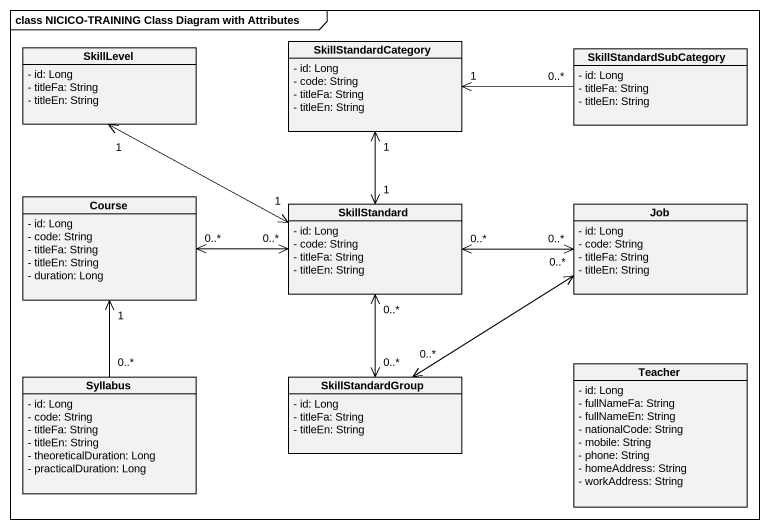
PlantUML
@startuml
mainframe class NICICO-TRAINING Class Diagram with Attributes
hide circle
hide empty members
skinparam classAttributeIconSize 0
class SkillStandardCategory {
  - id: Long
  - code: String
  - titleFa: String
  - titleEn: String
}
class SkillLevel {
  - id: Long
  - titleFa: String
  - titleEn: String
}
class SkillStandardSubCategory {
  - id: Long
  - titleFa: String
  - titleEn: String
}
class Course {
  - id: Long
  - code: String
  - titleFa: String
  - titleEn: String
  - duration: Long
}
class SkillStandard {
  - id: Long
  - code: String
  - titleFa: String
  - titleEn: String
}
class Job {
  - id: Long
  - code: String
  - titleFa: String
  - titleEn: String
}
class Teacher {
  - id: Long
  - fullNameFa: String
  - fullNameEn: String
  - nationalCode: String
  - mobile: String
  - phone: String
  - homeAddress: String
  - workAddress: String
}
class Syllabus {
  - id: Long
  - code: String
  - titleFa: String
  - titleEn: String
  - theoreticalDuration: Long
  - practicalDuration: Long
}
class SkillStandardGroup {
  - id: Long
  - titleFa: String
  - titleEn: String
}
SkillStandardSubCategory "0..*" -left-> "1" SkillStandardCategory
Course "0..*" <-right-> "0..*" SkillStandard
SkillStandard "1" <-up-> "1" SkillStandardCategory
SkillStandard "1" <-up-> "1" SkillLevel
Job "0..*" <-left-> "0..*" SkillStandard
Job "0..*" <-left-> "0..*" SkillStandardGroup
Syllabus "0..*" -up-> "1" Course
SkillStandardGroup "0..*" <-up-> "0..*" SkillStandard
@enduml
